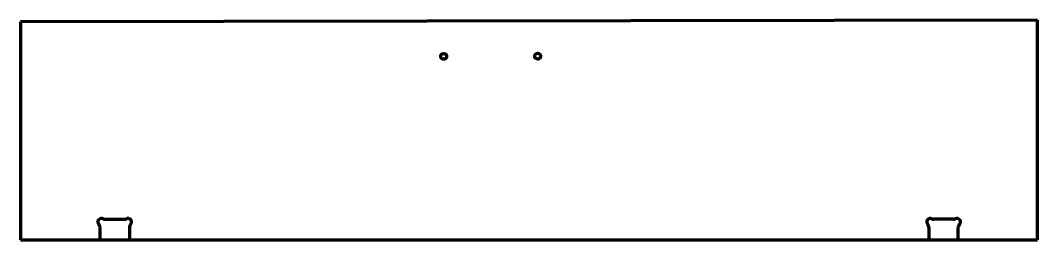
# Model space of a CAD drawing. Header units: inches. Extents: x 0 to 86.5, y 0 to 18.7.
import ezdxf

# ---------------------------------------------------------------- set-up
doc = ezdxf.new("R2010")
doc.units = ezdxf.units.IN
doc.header["$MEASUREMENT"] = 0
doc.layers.add('1', color=7, linetype='Continuous')

msp = doc.modelspace()

# ---------------------------------------------------------------- linework, layer by layer
at = {"color": 7, "lineweight": 90}
for p, q in [((86.5, 18.687), (0, 18.562)), ((0, 18.562), (0.027, 0)), ((86.527, 0), (86.5, 18.687)), ((0.027, 0), (86.527, 0))]:
    msp.add_line(p, q, dxfattribs=at)
at = {"layer": '1', "color": 7, "lineweight": 90}
for p, q in [((7.188, 1.75), (8.865, 1.75)), ((79.365, 1.75), (77.688, 1.75)), ((6.777, 0), (6.777, 1.028)), ((9.277, 1.028), (9.277, 0)), ((77.277, 1.028), (77.277, 0)), ((79.777, 0), (79.777, 1.028))]:
    msp.add_line(p, q, dxfattribs=at)
at = {"layer": '1', "color": 1, "lineweight": 90}
for centre in [(36.004, 15.615), (44.004, 15.626)]:
    msp.add_circle(centre, 0.25, dxfattribs=at)
at = {"layer": '1', "color": 7, "lineweight": 90}
for centre, radius, start, end in [((6.902, 1.5), 0.312, 65.38002, 223.34176), ((7.188, 2.125), 0.375, 245.38002, 270), ((8.865, 2.125), 0.375, 270, 294.61998), ((9.152, 1.5), 0.312, 316.65824, 114.61998), ((77.402, 1.5), 0.312, 65.38002, 223.34176), ((77.688, 2.125), 0.375, 245.38002, 270), ((79.365, 2.125), 0.375, 270, 294.61998), ((79.652, 1.5), 0.312, 316.65824, 114.61998), ((6.402, 1.028), 0.375, 360, 43.34176), ((9.652, 1.028), 0.375, 136.65824, 180), ((76.902, 1.028), 0.375, 360, 43.34176), ((80.152, 1.028), 0.375, 136.65824, 180)]:
    msp.add_arc(centre, radius, start, end, dxfattribs=at)

doc.saveas('drawing.dxf')
